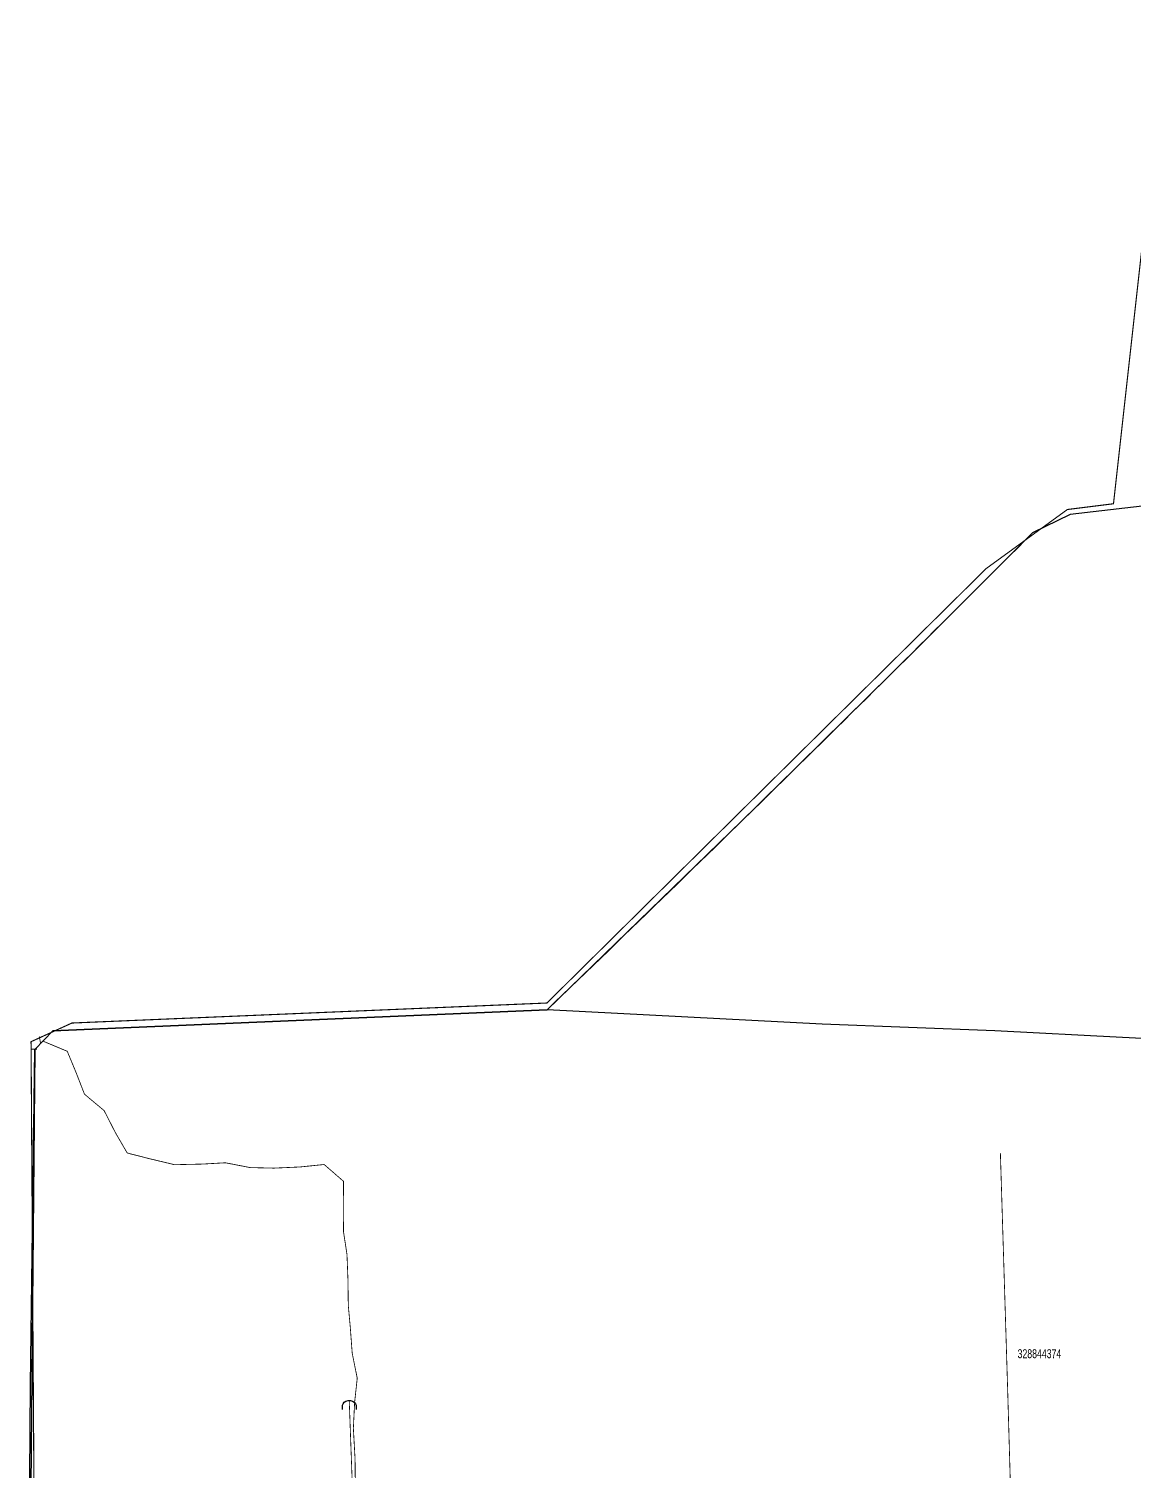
# Model space of a CAD drawing. Extents: x 203614 to 206284, y 4847494 to 4848495.
# Drawn here: x 203613.9 to 203861.6, y 4848163.1 to 4848486.3 of the extents above; entities that cross this region are included whole.
import ezdxf

# ---------------------------------------------------------------- set-up
doc = ezdxf.new("R2010")
doc.units = 0
doc.header["$LTSCALE"] = 1.5
doc.header["$MEASUREMENT"] = 0
for name, color, linetype in [('CD-MALHA-LOTES', 40, 'CONTINUOUS'), ('CD_TXT_QUADRA', 7, 'CONTINUOUS'), ('HD-VALAS-DRENOS', 170, 'CONTINUOUS'), ('LM-LIM-SETOR-FISCAL', 7, 'CONTINUOUS'), ('RU-QUADRAS', 210, 'CONTINUOUS'), ('SV-CAMINHO-TRILHA', 20, 'CONTINUOUS'), ('SV-PONTE-BUEIRO', 249, 'CONTINUOUS')]:
    doc.layers.add(name, color=color, linetype=linetype)
doc.styles.add('ARIAL', font='ARIAL.TTF')
doc.linetypes.add('Limite', pattern='A,20,-3,[130,ltypeshp.shx,S=6.35,R=0,X=0,Y=0],-3,20', length=46)

# ---------------------------------------------------------------- blocks, each defined once
blk = doc.blocks.new('COD119', base_point=(203685.71, 4848178.86))
at = {"layer": 'SV-PONTE-BUEIRO'}
blk.add_lwpolyline([(203684.2, 4848176.86), (203684.2, 4848177.693333), (203684.2, 4848177.818333), (203684.325833, 4848178.151667), (203684.5775, 4848178.526667), (203684.955, 4848178.735), (203685.458333, 4848178.86), (203685.961667, 4848178.86), (203686.465, 4848178.735), (203686.8425, 4848178.526667), (203687.094167, 4848178.151667), (203687.22, 4848177.818333), (203687.22, 4848177.693333), (203687.22, 4848176.86)], dxfattribs=at)

msp = doc.modelspace()

# ---------------------------------------------------------------- linework, layer by layer
at = {"layer": 'CD-MALHA-LOTES'}
for points in [[(203977.123911, 4848391.180324), (203927.80917, 4848386.995126), (203925.993904, 4848465.404555), (203905.62258, 4848465.10201), (203907.891663, 4848384.473923), (203847.231507, 4848377.464977), (203838.760263, 4848373.330204), (203812.287627, 4848346.857567), (203776.183993, 4848311.258174), (203730.045969, 4848266.4816)], [(203624.810936, 4847979.114827), (203617.953262, 4847998.881062), (203616.238844, 4848036.39657), (203615.532907, 4848057.120863), (203614.221881, 4848088.635906), (203613.919337, 4848110.6208), (203614.020185, 4848141.278635), (203614.322729, 4848182.374252), (203615.230362, 4848257.55654), (203619.264288, 4848261.741737), (203730.045969, 4848266.4816)], [(204098.141678, 4848262.750219), (203911.57262, 4848258.716293), (203899.67254, 4848258.917989), (203879.502912, 4848259.220534), (203858.980315, 4848260.229015), (203830.339444, 4848261.741737), (203791.664182, 4848263.254459), (203730.045969, 4848266.4816)]]:
    msp.add_lwpolyline(points, dxfattribs=at)
at = {"layer": 'HD-VALAS-DRENOS', "const_width": 0.18, "flags": 128}
for points in [[(203831.6, 4848234.36), (203833.23, 4848181.29), (203834.43, 4848139.57)], [(203685.71, 4848178.7), (203687.58, 4848127.41), (203690.38, 4848073.68), (203689.85, 4848050.67), (203690.32, 4848027.21), (203690.56, 4848009.28), (203691.09, 4847987.16)]]:
    msp.add_lwpolyline(points, dxfattribs=at)
at = {"layer": 'LM-LIM-SETOR-FISCAL', "linetype": 'Limite', "ltscale": 0.1, "const_width": 0.25}
msp.add_lwpolyline([(204440.37, 4848486.2), (204141.769223, 4848476.110947), (204077.558502, 4848471.229153), (204076.41, 4848477.46), (203963.834015, 4848476.91041), (203963.77, 4848481.91), (203867.781365, 4848477.501234), (203856.94, 4848379.88), (203846.61, 4848378.59), (203828.433539, 4848365.365663), (203730, 4848267.98), (203623.568592, 4848263.491809), (203614.41, 4848259.31), (203616.108988, 4847999.745013)], dxfattribs=at)
at = {"layer": 'RU-QUADRAS', "linetype": 'Continuous'}
msp.add_lwpolyline([(204114.63, 4848160.74), (204100.31, 4848262.7), (204098.14, 4848262.75), (204067.13, 4848469.99), (203976.82, 4848467.93), (203977.12, 4848391.18), (203927.81, 4848387), (203925.99, 4848465.4), (203905.62, 4848465.1), (203907.89, 4848384.47), (203847.23, 4848377.46), (203838.76, 4848373.33, -0.0053787153), (203730.05, 4848266.48), (203619.26, 4848261.74), (203615.23, 4848257.56), (203613.92, 4848110.62)], format="xyb", dxfattribs=at)
at = {"layer": 'SV-CAMINHO-TRILHA', "const_width": 0.18, "flags": 128}
for points in [[(203616.56, 4848258.8), (203616.267036, 4848260.512482)], [(203617.02, 4848259.46), (203622.52, 4848257.16), (203624.47, 4848252.47), (203626.38, 4848247.55), (203630.79, 4848243.86), (203633.29, 4848238.96), (203635.96, 4848234.36), (203641.01, 4848233.07), (203646.57, 4848231.74), (203652.84, 4848231.88), (203657.96, 4848232.17), (203663.54, 4848231.09), (203668.84, 4848230.97), (203674.64, 4848231.23), (203680.09, 4848231.78), (203684.43, 4848228.01), (203684.38, 4848222.06), (203684.42, 4848216.69), (203685.2, 4848211.62), (203685.42, 4848205.85), (203685.49, 4848200.24), (203685.95, 4848195.16), (203686.37, 4848189.46), (203687.5, 4848183.88), (203686.91, 4848178.5), (203686.63, 4848172.64), (203687.01, 4848165.78), (203687.07, 4848159.33)], [(203615.75, 4848257.63), (203614.41, 4848257.627856)]]:
    msp.add_lwpolyline(points, dxfattribs=at)

# ---------------------------------------------------------------- block references
at = {"layer": 'SV-PONTE-BUEIRO'}
msp.add_blockref('COD119', (203685.71, 4848178.86, 9.49), dxfattribs=at)

# ---------------------------------------------------------------- texts
at = {"layer": 'CD_TXT_QUADRA', "style": 'ARIAL', "width": 0.7}
msp.add_text('328844374', height=2, dxfattribs=at).set_placement((203835.451609, 4848188.373864))

doc.saveas('drawing.dxf')
